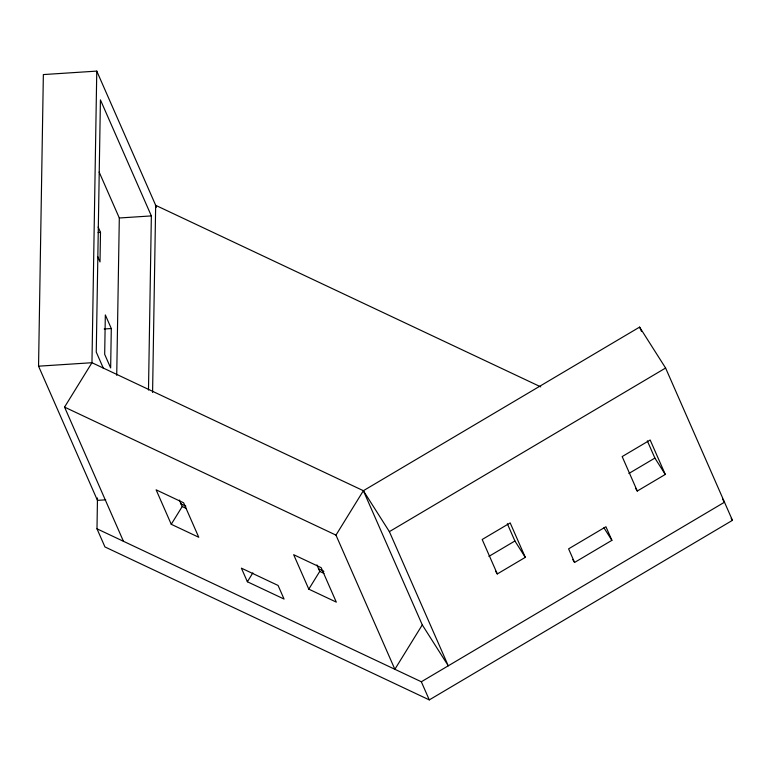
<?xml version="1.0" encoding="UTF-8"?>
<svg xmlns="http://www.w3.org/2000/svg" width="771" height="771" viewBox="0 0 771 771"><rect width="100%" height="100%" fill="white"/><g stroke="black" fill="none" stroke-linecap="round" stroke-linejoin="round"><path stroke-width="1.16" d="M105.752 499.82L97.445 500.36L38.55 366.186L43.359 74.575L96.77 71.105L155.665 205.269L152.581 392.478M96.77 71.105L91.961 362.717L64.552 407.107L123.447 541.281M98.129 226.992L100.5 232.37L100.008 261.928L97.647 256.541M38.55 366.186L91.961 362.717L363.372 490.713L422.277 624.886L394.868 669.286L335.973 535.113L363.372 490.713L639.602 327.106L665.604 368.027L732.45 520.338L429.293 699.895L104.952 546.938L96.992 528.81L97.483 497.96M111.294 328.533L110.648 367.94L104.683 354.342L105.328 314.934L111.294 328.533L104.172 328.995M116.72 375.323L119.312 217.991L99.131 172.02M148.485 390.049L151.357 215.909L100.423 99.873L96.259 352.077L103.468 368.499M171.249 524.29L156.127 489.836L183.633 502.808L198.754 537.262L171.249 524.29L182.216 506.528L179.373 500.071M247.375 581.758L241.4 568.16L278.08 585.449L284.056 599.048L247.375 581.758L252.859 572.872M308.795 589.15L293.674 554.706L321.179 567.678L336.301 602.122L308.795 589.15L319.753 571.398L316.92 564.931M422.277 624.886L448.279 665.807L389.374 531.643L665.604 368.027M488.91 556.383L514.903 540.991L507.347 523.769M628.885 473.471L654.887 458.08L647.322 440.858M497.305 573.942L525.302 557.356L510.18 522.911L482.183 539.488L497.305 573.942L495.474 571.051M637.289 491.031L665.286 474.444L650.165 440L622.168 456.577L637.289 491.031L635.449 488.139M574.568 562.445L611.895 540.336L605.929 526.738L568.603 548.846L574.568 562.445L572.737 559.553M96.992 528.81L421.332 681.766L724.499 502.2L722.591 499.203M156.33 207.322L155.395 205.192L540.741 386.859M119.312 217.991L151.357 215.909M98.119 232.524L100.5 232.37M64.552 407.107L335.973 535.113M180.433 503.646L185.859 506.21M318.452 568.738L323.878 571.292M182.216 506.528L186.447 508.523M319.753 571.398L323.984 573.393M731.178 518.334L732.45 520.338M654.887 458.08L665.286 474.444M603.944 527.817L611.895 540.336M514.903 540.991L525.302 557.356M363.372 490.713L389.374 531.643M639.602 327.106L641.53 331.501M421.332 681.766L429.293 699.895"/></g></svg>
